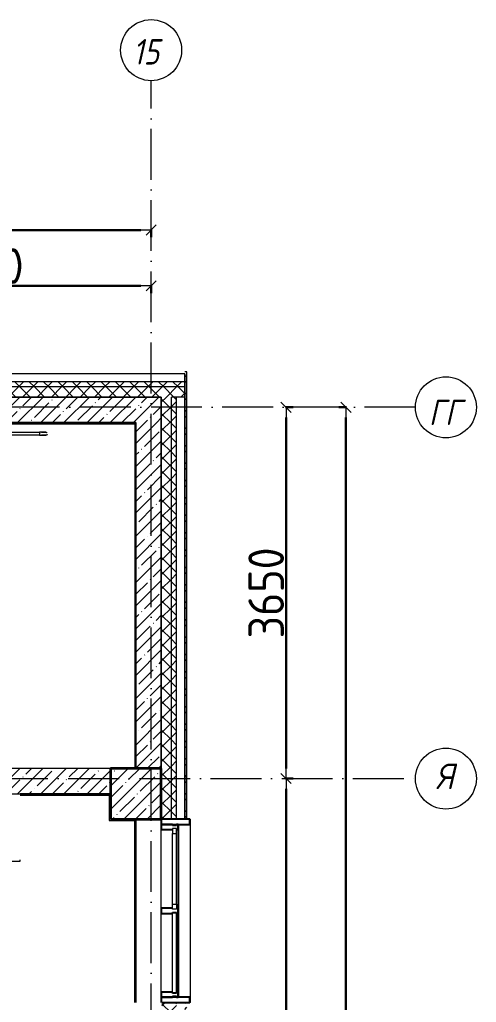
# Model space of a CAD drawing. Header units: millimetres. Extents: x -213536 to 1564669, y -45299 to 942238.
# Drawn here: x 591570 to 596064, y 468835 to 478497 of the extents above; entities that cross this region are included whole.
import ezdxf

# ---------------------------------------------------------------- set-up
doc = ezdxf.new("R2010")
doc.units = ezdxf.units.MM
doc.linetypes.add('50_200_ШТРИХ_1Т_ш5_п1_п1_', pattern=[700, 500, -100, 0, -100])
doc.linetypes.add('Штрих короткий', pattern=[300, 150, -150])
for name, color, linetype, lineweight in [('0-1', 7, 'Continuous', 5), ('0-2', 7, 'Continuous', 9), ('3) ЖБ 4м', 3, 'Continuous', 30), ('Импосты витража', 7, 'Continuous', 9), ('Импосты витража-1', 7, 'Continuous', 25), ('Каркас_Импост', 7, 'Continuous', 13), ('Несущие колонны', 7, 'Continuous', 9), ('Несущие колонны-1', 7, 'Continuous', 35), ('Общие ребра', 7, 'Continuous', 9), ('Ограждение', 7, 'Continuous', 9), ('Окна', 7, 'Continuous', 9), ('Оси', 7, 'Continuous', 9), ('Оси-1', 7, 'Continuous', 20), ('Оси-2', 7, '50_200_ШТРИХ_1Т_ш5_п1_п1_', 9), ('Остекление-1', 7, 'Continuous', 9), ('Перемычка-1', 7, 'Штрих короткий', 9), ('Размеры', 7, 'Continuous', 15), ('Стены', 7, 'Continuous', 9), ('Стены-1', 7, 'Continuous', 13), ('Штриховка разреза-1', 7, 'Continuous', 9)]:
    doc.layers.add(name, color=color, linetype=linetype, lineweight=lineweight)
doc.layers.add('Каркас_Импост-2', color=7, linetype='Continuous', lineweight=9, true_color=0xaaaaaa)
doc.layers.get('0-2').off()
doc.styles.add('ISOCPEUR_I_1', font='isocpeui.ttf', dxfattribs={"width": 0.85, "height": 2.5})
doc.styles.add('СПДС', font='isocpeur.ttf', dxfattribs={"width": 0.9})
doc.dimstyles.new('Размера А3', dxfattribs={"dimtxt": 200, "dimasz": 100, "dimexe": 70, "dimexo": 100, "dimgap": 20, "dimtad": 1, "dimdec": 0, "dimrnd": 10, "dimzin": 0, "dimdsep": 46, "dimtxsty": 'СПДС', "dimblk": 'ARROWHEAD_6', "dimcen": 1, "dimclrd": 256, "dimclre": 256, "dimclrt": 256, "dimazin": 0, "dimtfac": 1, "dimtdec": 0, "dimtmove": 2, "dimatfit": 3, "dimfxl": 1, "dimtolj": 1, "dimtzin": 0, "dimarcsym": 0})
pattern_1 = [(45, (0, 0), (-70.71068, 70.71068), []), (135, (0, 0), (-70.71068, -70.71068), [])]
pattern_2 = [(45, (0, 0), (-114.04925, 114.04925), []), (45, (114.05, 0), (-114.04925, 114.04925), [201.612, -40.322, 3.353, -36.97])]

# ---------------------------------------------------------------- blocks, each defined once
blk = doc.blocks.new('Ось сетки - Круг_Ø6_00__ISO-2_5_0_9K_-16731441-АИ2_03_План отделки стен 3-го этажа _Часть 2_')
at = {"layer": 'Оси-1'}
blk.add_circle((0, 0), 3, dxfattribs=at)
blk = doc.blocks.new('ARROWHEAD_6')
at = {"color": 0, "linetype": 'Continuous'}
for p, q in [((0, 0), (-1, 0)), ((-0.5, -0.5), (0.5, 0.5))]:
    blk.add_line(p, q, dxfattribs=at)
blk = doc.blocks.new('*D4687')
at = {"layer": 'Defpoints', "color": 0, "transparency": 16777216}
for p in [(453092.1, 475985.4), (456492.1, 475985.4), (456492.1, 475879.3)]:
    blk.add_point(p, dxfattribs=at)
at = {"layer": 'Размеры', "lineweight": -2, "transparency": 16777216}
for p, q in [((453092.1, 475885.4), (453092.1, 475809.3)), ((453192.1, 475879.3), (456392.1, 475879.3)), ((456492.1, 475885.4), (456492.1, 475809.3))]:
    blk.add_line(p, q, dxfattribs=at)
at = {"layer": 'Размеры', "lineweight": -2, "transparency": 16777216, "xscale": 100, "yscale": 100, "zscale": 100, "rotation": 180}
blk.add_blockref('ARROWHEAD_6', (453092.1, 475879.3), dxfattribs=at)
at = {"layer": 'Размеры', "lineweight": -2, "transparency": 16777216, "xscale": 100, "yscale": 100, "zscale": 100}
blk.add_blockref('ARROWHEAD_6', (456492.1, 475879.3), dxfattribs=at)
at = {"layer": 'Размеры', "transparency": 16777216, "insert": (454792.1, 476074.3), "char_height": 350, "width": 2.564, "attachment_point": 5, "style": 'СПДС'}
blk.add_mtext('\\A1;3400', dxfattribs=at)
blk = doc.blocks.new('*D4688')
at = {"layer": 'Defpoints', "color": 0, "transparency": 16777216}
for p in [(430692.1, 476534.6), (456492.1, 476534.6), (456492.1, 476428.5)]:
    blk.add_point(p, dxfattribs=at)
at = {"layer": 'Размеры', "lineweight": -2, "transparency": 16777216}
for p, q in [((430692.1, 476434.6), (430692.1, 476358.5)), ((430792.1, 476428.5), (456392.1, 476428.5)), ((456492.1, 476434.6), (456492.1, 476358.5))]:
    blk.add_line(p, q, dxfattribs=at)
at = {"layer": 'Размеры', "lineweight": -2, "transparency": 16777216, "xscale": 100, "yscale": 100, "zscale": 100, "rotation": 180}
blk.add_blockref('ARROWHEAD_6', (430692.1, 476428.5), dxfattribs=at)
at = {"layer": 'Размеры', "lineweight": -2, "transparency": 16777216, "xscale": 100, "yscale": 100, "zscale": 100}
blk.add_blockref('ARROWHEAD_6', (456492.1, 476428.5), dxfattribs=at)
at = {"layer": 'Размеры', "transparency": 16777216, "insert": (443592.1, 476623.5), "char_height": 350, "width": 3.111, "attachment_point": 5, "style": 'СПДС'}
blk.add_mtext('\\A1;25800', dxfattribs=at)
blk = doc.blocks.new('*D4708')
at = {"layer": 'Defpoints', "color": 0, "transparency": 16777216}
for p in [(457713, 471035.4), (457819.1, 471035.4), (457713, 465535.4)]:
    blk.add_point(p, dxfattribs=at)
at = {"layer": 'Размеры', "lineweight": -2, "transparency": 16777216}
for p, q in [((457813, 471035.4), (457889.1, 471035.4)), ((457819.1, 465635.4), (457819.1, 470935.4)), ((457813, 465535.4), (457889.1, 465535.4))]:
    blk.add_line(p, q, dxfattribs=at)
at = {"layer": 'Размеры', "lineweight": -2, "transparency": 16777216, "xscale": 100, "yscale": 100, "zscale": 100}
for p, rotation in [((457819.1, 471035.4), 90), ((457819.1, 465535.4), 270)]:
    blk.add_blockref('ARROWHEAD_6', p, dxfattribs=dict(at, rotation=rotation))
at = {"layer": 'Размеры', "transparency": 16777216, "insert": (457624.1, 468285.4), "char_height": 350, "width": 2.488, "attachment_point": 5, "rotation": 90, "style": 'СПДС'}
blk.add_mtext('\\A1;5500', dxfattribs=at)
blk = doc.blocks.new('*D4709')
at = {"layer": 'Defpoints', "color": 0, "transparency": 16777216}
for p in [(457713, 474685.4), (457819.1, 474685.4), (457713, 471035.4)]:
    blk.add_point(p, dxfattribs=at)
at = {"layer": 'Размеры', "lineweight": -2, "transparency": 16777216}
for p, q in [((457813, 474685.4), (457889.1, 474685.4)), ((457819.1, 471135.4), (457819.1, 474585.4)), ((457813, 471035.4), (457889.1, 471035.4))]:
    blk.add_line(p, q, dxfattribs=at)
at = {"layer": 'Размеры', "lineweight": -2, "transparency": 16777216, "xscale": 100, "yscale": 100, "zscale": 100}
for p, rotation in [((457819.1, 474685.4), 90), ((457819.1, 471035.4), 270)]:
    blk.add_blockref('ARROWHEAD_6', p, dxfattribs=dict(at, rotation=rotation))
at = {"layer": 'Размеры', "transparency": 16777216, "insert": (457624.1, 472860.4), "char_height": 350, "width": 2.488, "attachment_point": 5, "rotation": 90, "style": 'СПДС'}
blk.add_mtext('\\A1;3650', dxfattribs=at)
blk = doc.blocks.new('*D4710')
at = {"layer": 'Defpoints', "color": 0, "transparency": 16777216}
for p in [(458515.3, 474685.4), (458409.2, 441235.4), (458515.3, 441235.4)]:
    blk.add_point(p, dxfattribs=at)
at = {"layer": 'Размеры', "lineweight": -2, "transparency": 16777216}
for p, q in [((458415.3, 474685.4), (458339.2, 474685.4)), ((458409.2, 474585.4), (458409.2, 441335.4)), ((458415.3, 441235.4), (458339.2, 441235.4))]:
    blk.add_line(p, q, dxfattribs=at)
at = {"layer": 'Размеры', "lineweight": -2, "transparency": 16777216, "xscale": 100, "yscale": 100, "zscale": 100}
for p, rotation in [((458409.2, 474685.4), 90), ((458409.2, 441235.4), 270)]:
    blk.add_blockref('ARROWHEAD_6', p, dxfattribs=dict(at, rotation=rotation))
at = {"layer": 'Размеры', "transparency": 16777216, "insert": (458214.2, 457960.4), "char_height": 350, "width": 3.186, "attachment_point": 5, "rotation": 90, "style": 'СПДС'}
blk.add_mtext('\\A1;33450', dxfattribs=at)
blk = doc.blocks.new('BSC_Колонна _Прямоугольная - 500х500-V153-АИ2_03_План отделки стен 3-го этажа _Часть 2_')
at = {"layer": 'Несущие колонны'}
h = blk.add_hatch(dxfattribs=at)
h.set_pattern_fill('FP_143', color=256, style=0, pattern_type=2)
h.set_pattern_definition([(45, (-25650, -45650), (-114.04925, 114.04925), []), (45, (-25535.95, -45650), (-114.04925, 114.04925), [201.613, -40.323, 3.353, -36.97])])
h.paths.add_polyline_path([(-250, -250), (250, -250), (250, 250), (-250, 250), (-250, 109.4)], flags=0)
at = {"layer": 'Несущие колонны-1'}
for p, q in [((250, 250), (-250, 250)), ((-250, 250), (-250, -250)), ((250, -250), (250, 250)), ((-250, -250), (250, -250))]:
    blk.add_line(p, q, dxfattribs=at)
blk = doc.blocks.new('Проем_Дверь_Прямоугольный - 1800х2700h_оконные проемы-25805030-АИ2_03_План отделки стен 3-го этажа _Часть 2_')
at = {"layer": 'Перемычка-1'}
for p, q in [((900, 125), (-900, 125)), ((900, -125), (-900, -125))]:
    blk.add_line(p, q, dxfattribs=at)
blk = doc.blocks.new('PNS_Панель прямоугольная2 - Нр_Стекло - 40мм-26243474-АИ2_03_План отделки стен 3-го этажа _Часть 2_')
at = {"layer": 'Каркас_Импост'}
for p, q in [((-397.5, 0), (-397.5, 40)), ((-397.5, 40), (-347.5, 40)), ((-347.5, 40), (-347.5, 0)), ((397.5, 40), (347.5, 40)), ((347.5, 40), (347.5, 0)), ((397.5, 0), (397.5, 40)), ((-347.5, 0), (-397.5, 0)), ((347.5, 0), (397.5, 0))]:
    blk.add_line(p, q, dxfattribs=at)
at = {"layer": 'Каркас_Импост-2'}
for p, q in [((-347.5, 40), (347.5, 40)), ((-347.5, 0), (347.5, 0))]:
    blk.add_line(p, q, dxfattribs=at)
blk = doc.blocks.new('Прямоугольный импост - Импост структурный с накладкой - 150мм-25647633-АИ2_03_План отделки стен 3-го этажа _Часть 2_')
at = {"layer": 'Импосты витража-1'}
for p, q in [((-25, 0), (-25, 17)), ((-25, 17), (25, 17)), ((-15, 0), (-25, 0)), ((-15, -40), (-15, 0)), ((25, 17), (25, 0)), ((-25, -150), (-25, -40)), ((-25, -40), (-15, -40)), ((25, -40), (25, -150)), ((25, -150), (-25, -150))]:
    blk.add_line(p, q, dxfattribs=at)
blk = doc.blocks.new('Прямоугольный импост - Импост структурный с накладкой - 150мм-25647642-АИ2_03_План отделки стен 3-го этажа _Часть 2_')
at = {"layer": 'Импосты витража'}
for p, q in [((27275, -100), (28050, -100)), ((27275, -267), (28050, -267))]:
    blk.add_line(p, q, dxfattribs=at)
blk = doc.blocks.new('Прямоугольный импост - Импост структурный с накладкой - 150мм-V161-АИ2_03_План отделки стен 3-го этажа _Часть 2_')
at = {"layer": 'Импосты витража-1'}
for p, q in [((-25, 0), (-25, 17)), ((-25, 17), (25, 17)), ((25, 0), (15, 0)), ((15, 0), (15, -40)), ((25, 17), (25, 0)), ((-25, -150), (-25, -40)), ((15, -40), (25, -40)), ((25, -40), (25, -150)), ((25, -150), (-25, -150))]:
    blk.add_line(p, q, dxfattribs=at)
blk = doc.blocks.new('PNS_Панель прямоугольная1 - Нр_Стекло - 40мм-25259299-АИ2_03_План отделки стен 3-го этажа _Часть 2_')
at = {"layer": 'Остекление-1'}
for p, q in [((-387.5, 40), (387.5, 40)), ((-397.5, 0), (397.5, 0)), ((387.5, 0), (-387.5, 0))]:
    blk.add_line(p, q, dxfattribs=at)
blk = doc.blocks.new('Прямоугольный импост - Импост структурный с накладкой - 150мм-25647644-АИ2_03_План отделки стен 3-го этажа _Часть 2_')
at = {"layer": 'Импосты витража-1'}
for p, q in [((-25, 0), (-25, 17)), ((-25, 17), (25, 17)), ((-15, 0), (-25, 0)), ((-15, -40), (-15, 0)), ((25, 0), (15, 0)), ((15, 0), (15, -40)), ((25, 17), (25, 0)), ((-25, -150), (-25, -40)), ((-25, -40), (-15, -40)), ((15, -40), (25, -40)), ((25, -40), (25, -150)), ((25, -150), (-25, -150))]:
    blk.add_line(p, q, dxfattribs=at)
blk = doc.blocks.new('Прямоугольный импост - Откос НВФ_50х280 мм-25993834-АИ2_03_План отделки стен 3-го этажа _Часть 2_')
at = {"layer": 'Импосты витража-1'}
for p, q in [((-50, 130), (0, 130)), ((-50, -150), (-50, 130)), ((0, 130), (0, -150)), ((0, -150), (-50, -150))]:
    blk.add_line(p, q, dxfattribs=at)
blk = doc.blocks.new('Прямоугольный импост - Откос НВФ_50х280 мм-25993838-АИ2_03_План отделки стен 3-го этажа _Часть 2_')
at = {"layer": 'Импосты витража-1'}
for p, q in [((0, 130), (-50, 130)), ((-50, 130), (-50, -150)), ((0, -144), (0, 130)), ((-50, -150), (0, -150))]:
    blk.add_line(p, q, dxfattribs=at)
blk = doc.blocks.new('Отлив_СКБ - Отлив витража_120_НВФ-31885687-АИ2_03_План отделки стен 3-го этажа _Часть 2_')
at = {"layer": 'Окна'}
for p, q in [((1750, -2), (50, -2)), ((0, -120), (0, -113)), ((0, -120), (1800, -120)), ((1800, -113), (1800, -120))]:
    blk.add_line(p, q, dxfattribs=at)
blk = doc.blocks.new('О_Общий_Элемент поручня_Площадочный_Двухуровневый_С подрезкой_ГОСТ 8732-78 - О_Общий_Элемент поручня_Площадочный_Двухуровневый_С подрезкой_ГОСТ 8732-78-V279-АИ2_03_План отделки стен 3-го этажа _Часть 2_')
at = {"layer": 'Ограждение'}
for p, q in [((20, 40), (0, 40)), ((0, 10), (20, 10))]:
    blk.add_line(p, q, dxfattribs=at)
at = {"layer": 'Ограждение', "flags": 128}
for points in [[(20, 40), (21.8, 40), (23.6, 40), (25.4, 40), (27.2, 40), (28.9, 40), (30.7, 40), (32.4, 40), (34.2, 40), (35.9, 40), (37.5, 40), (39.2, 40), (40.8, 40), (42.4, 40), (43.9, 40), (45.4, 40)], [(65, 40), (65, 40), (64.9, 40), (64.7, 40), (64.4, 40), (64.1, 40), (63.7, 40), (63.2, 40), (62.7, 40), (62.1, 40), (61.4, 40), (60.7, 40), (59.9, 40), (59.1, 40), (58.1, 40), (57.1, 40), (56.1, 40), (55, 40), (53.8, 40), (52.6, 40), (51.4, 40), (50, 40), (48.7, 40), (47.3, 40), (45.8, 40), (44.3, 40), (42.8, 40), (41.2, 40), (39.6, 40), (38, 40), (36.3, 40), (34.6, 40), (32.9, 40), (31.2, 40), (29.4, 40), (27.6, 40), (25.9, 40), (24.1, 40), (22.3, 40), (20.5, 40), (20, 40)], [(20, 10), (21.8, 10), (23.6, 10), (25.4, 10), (27.2, 10), (28.9, 10), (30.7, 10), (32.4, 10), (34.2, 10), (35.9, 10), (37.5, 10), (39.2, 10), (40.8, 10), (42.4, 10), (43.9, 10), (45.4, 10), (46.9, 10), (48.3, 10), (49.7, 10), (51, 10), (52.3, 10), (53.5, 10), (54.7, 10), (55.8, 10), (56.9, 10), (57.9, 10), (58.8, 10), (59.7, 10), (60.5, 10), (61.3, 10), (61.9, 10), (62.6, 10), (63.1, 10), (63.6, 10), (64, 10), (64.3, 10), (64.6, 10), (64.8, 10), (64.9, 10), (65, 10), (65, 10)], [(65, 10), (65, 10), (64.9, 10), (64.7, 10), (64.4, 10), (64.1, 10), (63.7, 10), (63.2, 10), (62.7, 10), (62.1, 10), (61.4, 10), (60.7, 10), (59.9, 10), (59.1, 10), (58.1, 10), (57.1, 10), (56.1, 10), (55, 10), (53.8, 10), (52.6, 10), (51.4, 10), (50, 10), (48.7, 10), (47.3, 10), (45.8, 10), (44.3, 10), (42.8, 10), (41.2, 10), (39.6, 10), (38, 10), (36.3, 10), (34.6, 10), (32.9, 10), (31.2, 10), (29.4, 10), (27.6, 10), (25.9, 10), (24.1, 10), (22.3, 10), (20.5, 10)], [(46.9, 40), (48.3, 40), (49.7, 40), (51, 40), (52.3, 40), (53.5, 40), (54.7, 40), (55.8, 40), (56.9, 40), (57.9, 40), (58.8, 40), (59.7, 40), (60.5, 40), (61.3, 40), (61.9, 40), (62.6, 40), (63.1, 40), (63.6, 40), (64, 40), (64.3, 40), (64.6, 40), (64.8, 40), (64.9, 40), (65, 40), (65, 40)], [(65, 40), (65.6, 40), (66.2, 40), (66.8, 39.9), (67.4, 39.8), (68, 39.7), (68.6, 39.6), (69.1, 39.4), (69.7, 39.2), (70.3, 39), (70.8, 38.8), (71.4, 38.6), (71.9, 38.3), (72.5, 38), (73, 37.7), (73.5, 37.4), (74, 37), (74.4, 36.7), (74.9, 36.3)], [(77.4, 16.5), (77, 16), (76.7, 15.6), (76.3, 15.1), (75.9, 14.7), (75.5, 14.2), (75, 13.8), (74.6, 13.4), (74.1, 13.1), (73.6, 12.7), (73.1, 12.4), (72.6, 12.1), (72.1, 11.8), (71.5, 11.5), (71, 11.2), (70.4, 11), (69.9, 10.8), (69.3, 10.6), (68.7, 10.5), (68.1, 10.3), (67.5, 10.2), (67, 10.1), (66.4, 10.1), (65.8, 10), (65.2, 10), (65, 10)], [(76.2, 35), (76.6, 34.6), (76.9, 34.1), (77.3, 33.6)]]:
    blk.add_lwpolyline(points, dxfattribs=at)
blk = doc.blocks.new('О_Элемент поручня_Пристенный_Труба_ГОСТ 8732-78 - О_Элемент поручня_Пристенный_Труба_ГОСТ 8732-78-32488292-АИ2_03_План отделки стен 3-го этажа _Часть 2_')
at = {"layer": 'Ограждение'}
for p, q in [((-4500, -15), (-4500, 0)), ((-4500, 0), (300, 0)), ((300, 0), (300, -30)), ((-4500, -30), (-4500, -16.1)), ((300, -30), (-4500, -30))]:
    blk.add_line(p, q, dxfattribs=at)
blk = doc.blocks.new('0125-Р-ОО-Ш2-АР-о_23_10_2024_rvt-1-АИ2_03_План отделки стен 3-го этажа _Часть 2_')
at = {"layer": 'Штриховка разреза-1'}
h = blk.add_hatch(dxfattribs=at)
h.set_pattern_fill('FP_80', color=256, style=0, pattern_type=2)
h.set_pattern_definition([(45, (0, 0), (-85.53659, 85.53659), []), (45, (57.02, 0), (-85.53659, 85.53659), [])])
h.paths.add_polyline_path([(26150, 43370), (26150, 43600), (26130, 43600), (26130, 43370)], flags=0)
h.paths.add_polyline_path([(26130, 45400), (26150, 45400), (26150, 49800), (26130, 49800), (26130, 45759.4)], flags=0)
h = blk.add_hatch(dxfattribs=at)
h.set_pattern_fill('FP_81', color=256, style=0, pattern_type=2)
h.set_pattern_definition(pattern_1)
h.paths.add_polyline_path([(26130, 49650), (26130, 49700), (17950, 49700), (17950, 49650), (23901.5, 49650)], flags=0)
h.paths.add_polyline_path([(15750, 49650), (16950, 49650), (16950, 49700), (15750, 49700)], flags=0)
h.paths.add_polyline_path([(13950, 49650), (13950, 49700), (9750, 49700), (9750, 49650), (12717.6, 49650)], flags=0)
h.paths.add_polyline_path([(7950, 49650), (7950, 49700), (-200, 49700), (-200, 49650), (7125.7, 49650)], flags=0)
h = blk.add_hatch(dxfattribs=at)
h.set_pattern_fill('FP_81', color=256, style=0, pattern_type=2)
h.set_pattern_definition(pattern_1)
h.paths.add_polyline_path([(26130, 49550), (26130, 49650), (17950, 49650), (17950, 49550), (26050, 49550)], flags=0)
h.paths.add_polyline_path([(16950, 49550), (16950, 49650), (15750, 49650), (15750, 49556), (15825, 49556), (15825, 49550), (16450, 49550)], flags=0)
h.paths.add_polyline_path([(13875, 49550), (13875, 49556), (13950, 49556), (13950, 49650), (9750, 49650), (9750, 49556), (9825, 49556), (9825, 49550), (12717.6, 49550)], flags=0)
h.paths.add_polyline_path([(7950, 49550), (7950, 49650), (-100, 49650), (-100, 49550), (7450, 49550)], flags=0)
h = blk.add_hatch(dxfattribs=at)
h.set_pattern_fill('FP_2', color=256, style=0, pattern_type=2)
h.set_pattern_definition(pattern_2)
h.paths.add_polyline_path([(25900, 49300), (25900, 49550), (17950, 49550), (17950, 49300), (25765.5, 49300)], flags=0)
h = blk.add_hatch(dxfattribs=at)
h.set_pattern_fill('FP_81', color=256, style=0, pattern_type=2)
h.set_pattern_definition(pattern_1)
h.paths.add_polyline_path([(26000, 11350), (26000, 13550), (25906, 13550), (25906, 13475), (25900, 13475), (25900, 11350)], flags=0)
h.paths.add_polyline_path([(26000, 15350), (26000, 16550), (25906, 16550), (25906, 16475), (25900, 16475), (25900, 15425), (25906, 15425), (25906, 15350)], flags=0)
h.paths.add_polyline_path([(26000, 18350), (26000, 19550), (25900, 19550), (25900, 18425), (25906, 18425), (25906, 18350)], flags=0)
h.paths.add_polyline_path([(26000, 21350), (26000, 22550), (25906, 22550), (25906, 22475), (25900, 22475), (25900, 21425), (25906, 21425), (25906, 21350)], flags=0)
h.paths.add_polyline_path([(25900, 24350), (26000, 24350), (26000, 25550), (25906, 25550), (25906, 25475), (25900, 25475), (25900, 24850)], flags=0)
h.paths.add_polyline_path([(26000, 27350), (26000, 28550), (25900, 28550), (25900, 27425), (25906, 27425), (25906, 27350)], flags=0)
h.paths.add_polyline_path([(26000, 30350), (26000, 31550), (25906, 31550), (25906, 31475), (25900, 31475), (25900, 30425), (25906, 30425), (25906, 30350)], flags=0)
h.paths.add_polyline_path([(26000, 33350), (26000, 34550), (25900, 34550), (25900, 33425), (25906, 33425), (25906, 33350)], flags=0)
h.paths.add_polyline_path([(25906, 36350), (26000, 36350), (26000, 37550), (25906, 37550), (25906, 37475), (25900, 37475), (25900, 36425), (25906, 36425), (25906, 36356)], flags=0)
h.paths.add_polyline_path([(26000, 39350), (26000, 40550), (25900, 40550), (25900, 39425), (25906, 39425), (25906, 39350)], flags=0)
h.paths.add_polyline_path([(26000, 42350), (26000, 43600), (25906, 43600), (25906, 43525), (25900, 43525), (25900, 42425), (25906, 42425), (25906, 42350)], flags=0)
h.paths.add_polyline_path([(26000, 45400), (26000, 49550), (25900, 49550), (25900, 45400)], flags=0)
h = blk.add_hatch(dxfattribs=at)
h.set_pattern_fill('FP_81', color=256, style=0, pattern_type=2)
h.set_pattern_definition(pattern_1)
h.paths.add_polyline_path([(26050, 11350), (26050, 13550), (26000, 13550), (26000, 11350)], flags=0)
h.paths.add_polyline_path([(26000, 15350), (26050, 15350), (26050, 16550), (26000, 16550), (26000, 16189.5)], flags=0)
h.paths.add_polyline_path([(26050, 18350), (26050, 19550), (26000, 19550), (26000, 18350)], flags=0)
h.paths.add_polyline_path([(26050, 21350), (26050, 22550), (26000, 22550), (26000, 21350)], flags=0)
h.paths.add_polyline_path([(26000, 24350), (26050, 24350), (26050, 25550), (26000, 25550), (26000, 25430.1)], flags=0)
h.paths.add_polyline_path([(26050, 27350), (26050, 28550), (26000, 28550), (26000, 27350)], flags=0)
h.paths.add_polyline_path([(26050, 30350), (26050, 31550), (26000, 31550), (26000, 30350)], flags=0)
h.paths.add_polyline_path([(26050, 33350), (26050, 34550), (26000, 34550), (26000, 33350)], flags=0)
h.paths.add_polyline_path([(26000, 36350), (26050, 36350), (26050, 37550), (26000, 37550), (26000, 36518.8)], flags=0)
h.paths.add_polyline_path([(26050, 39350), (26050, 40550), (26000, 40550), (26000, 39350)], flags=0)
h.paths.add_polyline_path([(26050, 42350), (26050, 43600), (26000, 43600), (26000, 42350)], flags=0)
h.paths.add_polyline_path([(26000, 45400), (26050, 45400), (26050, 49550), (26000, 49550), (26000, 45759.4)], flags=0)
h = blk.add_hatch(dxfattribs=at)
h.set_pattern_fill('FP_2', color=256, style=0, pattern_type=2)
h.set_pattern_definition(pattern_2)
h.paths.add_polyline_path([(25650, 45900), (25900, 45900), (25900, 49300), (25650, 49300), (25650, 47607.5)], flags=0)
h = blk.add_hatch(dxfattribs=at)
h.set_pattern_fill('FP_2', color=256, style=0, pattern_type=2)
h.set_pattern_definition(pattern_2)
h.paths.add_polyline_path([(25400, 45650), (25400, 45900), (16950, 45900), (16950, 45650), (23901.5, 45650)], flags=0)
at = {"layer": 'Общие ребра'}
for p, q in [((26130, 49700), (17950, 49700)), ((26130, 49650), (17950, 49650)), ((26000, 45400), (26000, 49550)), ((26050, 49550), (26000, 49550)), ((26130, 49550), (26050, 49550)), ((26050, 45400), (26050, 49550))]:
    blk.add_line(p, q, dxfattribs=at)
at = {"layer": 'Стены'}
blk.add_line((25650, 43600), (25650, 45388), dxfattribs=at)
at = {"layer": 'Стены-1'}
for p, q in [((26130, 49780), (17950, 49780)), ((26150, 49800), (26130, 49800)), ((26130, 49780), (26130, 45400)), ((26130, 49550), (26130, 49780)), ((26150, 45400), (26150, 49800)), ((17950, 49550), (25900, 49550)), ((25900, 49550), (17950, 49550)), ((25900, 49550), (25900, 45900)), ((25900, 49300), (25900, 49550)), ((26130, 45400), (26130, 49550)), ((17950, 49300), (25650, 49300)), ((25650, 49300), (25650, 45900)), ((25900, 45900), (25900, 49300)), ((25400, 45900), (16950, 45900)), ((16950, 45650), (25400, 45650)), ((25900, 45400), (26130, 45400)), ((26130, 45400), (26150, 45400))]:
    blk.add_line(p, q, dxfattribs=at)
at = {"layer": '0-2'}
for name, p in [('О_Элемент поручня_Пристенный_Труба_ГОСТ 8732-78 - О_Элемент поручня_Пристенный_Труба_ГОСТ 8732-78-32488292-АИ2_03_План отделки стен 3-го этажа _Часть 2_', (24400, 49205)), ('О_Общий_Элемент поручня_Площадочный_Двухуровневый_С подрезкой_ГОСТ 8732-78 - О_Общий_Элемент поручня_Площадочный_Двухуровневый_С подрезкой_ГОСТ 8732-78-V279-АИ2_03_План отделки стен 3-го этажа _Часть 2_', (24700, 49165)), ('BSC_Колонна _Прямоугольная - 500х500-V153-АИ2_03_План отделки стен 3-го этажа _Часть 2_', (25650, 45650))]:
    blk.add_blockref(name, p, dxfattribs=at)
for name, p, rotation in [('Проем_Дверь_Прямоугольный - 1800х2700h_оконные проемы-25805030-АИ2_03_План отделки стен 3-го этажа _Часть 2_', (25775, 44500), 269.9999999999999), ('Отлив_СКБ - Отлив витража_120_НВФ-31885687-АИ2_03_План отделки стен 3-го этажа _Часть 2_', (26067, 43600), 89.99999999999932), ('Прямоугольный импост - Импост структурный с накладкой - 150мм-25647642-АИ2_03_План отделки стен 3-го этажа _Часть 2_', (25800, 17250), 89.99999999999999), ('PNS_Панель прямоугольная2 - Нр_Стекло - 40мм-26243474-АИ2_03_План отделки стен 3-го этажа _Часть 2_', (26050, 44912.5), 89.99999999999753), ('Прямоугольный импост - Импост структурный с накладкой - 150мм-25647642-АИ2_03_План отделки стен 3-го этажа _Часть 2_', (25800, 16425), 89.99999999999999), ('PNS_Панель прямоугольная1 - Нр_Стекло - 40мм-25259299-АИ2_03_План отделки стен 3-го этажа _Часть 2_', (26050, 44087.5), 89.99999999999753), ('Прямоугольный импост - Откос НВФ_50х280 мм-25993838-АИ2_03_План отделки стен 3-го этажа _Часть 2_', (26050, 43600), 269.9999999999975)]:
    blk.add_blockref(name, p, dxfattribs=dict(at, rotation=rotation))
at = {"layer": '0-2', "extrusion": (0, 0, -1), "rotation": 90.00000000000249}
for name, p in [('Прямоугольный импост - Откос НВФ_50х280 мм-25993834-АИ2_03_План отделки стен 3-го этажа _Часть 2_', (-26050, 45400)), ('Прямоугольный импост - Импост структурный с накладкой - 150мм-V161-АИ2_03_План отделки стен 3-го этажа _Часть 2_', (-26050, 45325)), ('Прямоугольный импост - Импост структурный с накладкой - 150мм-25647633-АИ2_03_План отделки стен 3-го этажа _Часть 2_', (-26050, 44500)), ('Прямоугольный импост - Импост структурный с накладкой - 150мм-25647644-АИ2_03_План отделки стен 3-го этажа _Часть 2_', (-26050, 43675))]:
    blk.add_blockref(name, p, dxfattribs=at)
blk = doc.blocks.new('3этНиз')
at = {"layer": 'Стены'}
for p, q in [((456330.1, 468835.4), (456330.1, 470623.4)), ((456342.1, 470623.4), (456342.1, 468835.4))]:
    blk.add_line(p, q, dxfattribs=at)
at = {"layer": 'Стены-1'}
for p, q in [((456342.1, 474535.4), (448642.1, 474535.4)), ((448642.1, 474523.4), (456330.1, 474523.4)), ((456330.1, 474523.4), (456330.1, 471147.4)), ((456342.1, 471147.4), (456342.1, 474535.4)), ((456092.1, 470885.4), (455204.1, 470885.4)), ((455204.1, 470873.4), (456080.1, 470873.4)), ((456080.1, 470873.4), (456080.1, 470623.4)), ((456080.1, 470623.4), (456342.1, 470623.4)), ((456342.1, 470623.4), (456342.1, 470635.4)), ((448830.1, 470223.4), (455204.1, 470223.4)), ((455204.1, 470223.4), (455204.1, 470235.4))]:
    blk.add_line(p, q, dxfattribs=at)
at = {"layer": '0-1'}
blk.add_blockref('0125-Р-ОО-Ш2-АР-о_23_10_2024_rvt-1-АИ2_03_План отделки стен 3-го этажа _Часть 2_', (430692.1, 425235.4), dxfattribs=at)
blk = doc.blocks.new('Ось 3 этаж')
at = {"layer": 'Оси-2'}
for p, q in [((456492.1, 423014.8), (456492.1, 477896.8)), ((459092.1, 474685.4), (428373.3, 474685.4)), ((428373.3, 471035.4), (459092.1, 471035.4))]:
    blk.add_line(p, q, dxfattribs=at)
at = {"layer": 'Оси-1', "xscale": 99.99999999999993, "yscale": 99.99999999999993, "zscale": 99.99999999999993}
blk.add_blockref('Ось сетки - Круг_Ø6_00__ISO-2_5_0_9K_-16731441-АИ2_03_План отделки стен 3-го этажа _Часть 2_', (456492.1, 478196.8), dxfattribs=at)
for p, rotation in [((459392.1, 474685.4), 89.9999999999998), ((459392.1, 471035.4), 269.9999999999995)]:
    blk.add_blockref('Ось сетки - Круг_Ø6_00__ISO-2_5_0_9K_-16731441-АИ2_03_План отделки стен 3-го этажа _Часть 2_', p, dxfattribs=dict(at, rotation=rotation))
at = {"layer": 'Оси', "char_height": 250, "attachment_point": 1, "style": 'ISOCPEUR_I_1'}
for s, insert, width in [('15', (456311, 478305.5), 346.329), ('ГГ', (459225, 474761.5), 404.05), ('\\fISOCPEUR|b0|i1|c204|p34|;\\W.9;Я', (459294.1, 471182.1), 223.671)]:
    blk.add_mtext(s, dxfattribs=dict(at, insert=insert, width=width))
at = {"layer": 'Размеры'}
for base, p1, p2, picture, middle in [((456492.1, 476428.5), (430692.1, 476534.6), (456492.1, 476534.6), '*D4688', (443592.1, 476623.5)), ((456492.1, 475879.3), (453092.1, 475985.4), (456492.1, 475985.4), '*D4687', (454792.1, 476074.3))]:
    dim = blk.add_linear_dim(base=base, p1=p1, p2=p2, dimstyle='Размера А3', override={"dimtxt": 350}, dxfattribs=at)
    dim.commit()
    dim.dimension.update_dxf_attribs({"geometry": picture, "text_midpoint": middle})
for base, p1, p2, picture, middle in [((457819.1, 474685.4), (457713, 471035.4), (457713, 474685.4), '*D4709', (457624.1, 472860.4)), ((458409.2, 441235.4), (458515.3, 474685.4), (458515.3, 441235.4), '*D4710', (458214.2, 457960.4)), ((457819.1, 471035.4), (457713, 465535.4), (457713, 471035.4), '*D4708', (457624.1, 468285.4))]:
    dim = blk.add_linear_dim(base=base, p1=p1, p2=p2, angle=90, dimstyle='Размера А3', override={"dimtxt": 350}, dxfattribs=at)
    dim.commit()
    dim.dimension.update_dxf_attribs({"geometry": picture, "text_midpoint": middle})

msp = doc.modelspace()

# ---------------------------------------------------------------- block references
at = {"color": 5, "lineweight": 30}
msp.add_blockref('Ось 3 этаж', (136371.8, 0), dxfattribs=at)
at = {"layer": '3) ЖБ 4м'}
msp.add_blockref('3этНиз', (136371.8, 0), dxfattribs=at)

doc.saveas('drawing.dxf')
